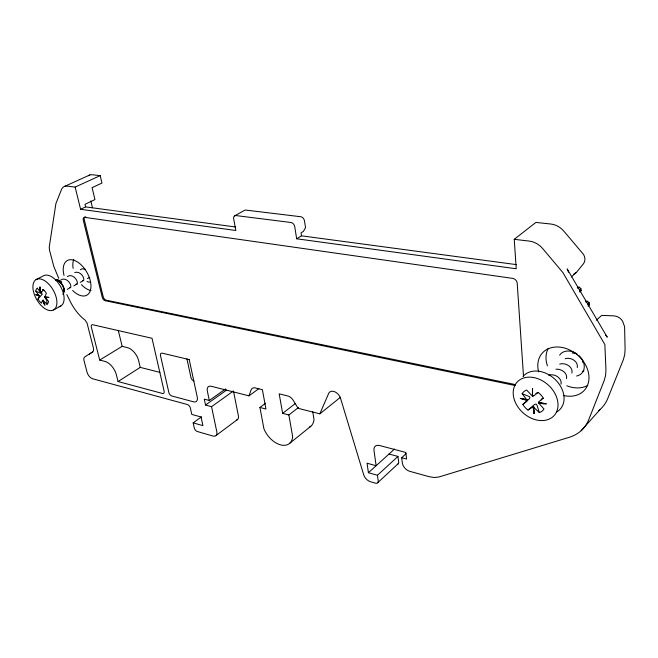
<?xml version="1.0" encoding="UTF-8"?>
<svg xmlns="http://www.w3.org/2000/svg" width="658" height="658" viewBox="0 0 658 658"><rect width="100%" height="100%" fill="white"/><g stroke="black" fill="none" stroke-linecap="round" stroke-linejoin="round"><path stroke-width="0.99" d="M541.263 399.899L541.444 399.102L543.319 398.172A13.399 10.043 41.9 0 0 538.096 392.456L535.883 393.435M538.096 392.456L533.671 395.935L532.552 396.182L532.544 388.664L532.38 396.141L526.68 390.079A13.399 10.043 41.9 0 0 522.148 393.706L527.181 400.237L527.617 399.801L526.762 401.38L522.88 404.423A13.399 10.043 41.9 0 0 528.012 410.057L533.679 406.438L534.049 413.487L533.07 406.85M533.679 406.438L533.243 406.891L539.33 412.55A13.399 10.043 41.9 0 0 543.969 409.005L538.483 402.828L543.418 403.88L546.395 403.815L538.474 402.663L538.918 401.676L543.319 398.172M561.035 384.182C562.327 377.873 554.135 373.275 548.64 375.175M566.53 378.564C567.813 372.905 561.027 368.579 555.944 369.237M571.934 373.028C573.291 366.769 565.156 362.204 559.728 364.137M577.263 367.567C578.653 361.349 570.544 356.792 565.156 358.742M582.511 362.188L582.791 361.028M41.544 302.828L42.474 300.55L43.461 300.04M225.604 388.927L209.31 400.475L207.319 390.967A6.909 4.195 54.9 0 1 211.152 386.254L248.979 395.853L251.126 389.881A7.172 4.524 53.8 0 1 255.263 387.932L262.386 389.692L265.955 409.013L259.926 407.45L263.924 428.786A19.271 12.083 52.2 0 0 280.456 444.833A19.271 12.083 52.2 0 0 292.662 436.673L288.87 414.968L298.485 407.475M288.87 414.968L282.644 413.356L279.181 393.838L287.727 395.952A7.345 4.729 52.7 0 1 293.262 400.377L298.14 408.33L319.837 413.833L328.655 393.459A7.797 5.215 51.4 0 1 334.832 391.798A7.797 5.215 51.4 0 1 340.688 398.797L363.718 474.821A7.592 4.927 48 0 0 370.528 481.738L375.554 483.202A3.808 2.468 47.7 0 0 378.235 480.957L377.445 475.273L397.95 456.43L389.001 454.028M40.442 288.64C39.151 282.192 40.13 298.905 42.984 289.388A9.393 5.075 60.1 0 1 46.381 293.361L44.736 296.906L48.988 297.441L44.769 297.029L48.544 301.38A9.393 5.075 60.1 0 1 47.014 304.267L43.041 300.336L43.963 303.749M41.322 303.017A9.393 5.075 60.1 0 1 37.967 299.086L42.351 294.036L35.787 291.124A9.393 5.075 60.1 0 1 37.284 288.204L37.58 288.294M571.292 276.96L576.507 272.313L583.358 263.874A9.344 7.888 43.5 0 0 583.588 254.514L563.898 231.205A18.482 15.595 46.8 0 0 550.779 224.016L535.916 222.42L514.235 239.306L516.226 268.76L296.659 238.788L294.743 226.689A4.08 2.887 59.8 0 0 290.951 222.486L235.942 215.569A3.932 2.665 61.1 0 0 233.68 218.859L235.811 230.481L80.597 209.285L75.135 187.078L67.1 186.124A14.007 8.135 63 0 0 61.433 189.66L55.905 203.585L49.243 247.104L49.465 250.015L53.8 266.457L58.743 278.367M580.06 291.856L581.195 290.515L580.858 288.574L579.246 287.184L577.296 287.159M588.318 305.921L589.461 304.605L589.132 302.68L587.52 301.282L585.562 301.241M581.137 430.702L600.112 409.49M522.88 404.423L529.312 398.822L529.994 397.514L529.155 396.503L522.139 393.706M67.256 289.372L70.825 287.291C71.442 282.669 65.15 276.804 60.832 280.004M538.474 402.663L538.91 402.211L538.483 402.828M73.795 285.86L77.34 283.795C78.006 279.189 71.706 273.341 67.412 276.541M80.268 282.389L83.78 280.341C84.38 275.941 79.149 270.874 74.741 272.502M532.38 396.141L532.824 395.705M532.552 396.182L532.996 395.738M596.337 320.199L601.757 315.379L613.799 315.865A9.442 7.707 37.4 0 1 622.69 321.343L624.598 326.746L625.1 349.332L624.689 354.876L623.225 360.025L607.729 398.526A48.98 37.893 40.4 0 1 598.657 410.724M588.013 305.986L589.461 304.605M587.676 304.062L589.132 302.68M586.056 302.664L587.52 301.282M378.037 482.413L398.452 463.471M514.235 239.306L529.32 241.108A19 15.702 47.5 0 1 542.702 248.584L562.919 272.609L604.858 344.545L605.952 369.821L605.582 375.463L604.143 380.694L588.762 419.656A50.279 38.032 41.3 0 1 569.285 437.299L439.264 476.885L434.543 477.519L429.361 476.737L409.72 471.317A7.904 5.297 46.7 0 1 402.342 462.985L401.676 457.738L406.085 453.666M579.723 291.872L581.195 290.515M579.385 289.931L580.858 288.574M577.765 288.541L579.246 287.184M377.445 475.273L368.414 472.707L394.537 449.027M573.776 274.041L576.507 272.313M289.536 443.459L310.815 426.277M319.837 413.833L340.581 397.193M282.644 413.356L295.5 403.428M45.418 298.971L46.529 298.814M259.926 407.45L265.585 403.206M80.366 269.722L82.102 268.785L85.211 269.237M216.186 435.407L237.703 419.368M248.979 395.853L258.759 388.705M209.31 400.475L204.284 399.143L205.526 405.04L211.555 406.66L216.803 431.755A6.736 3.989 53.8 0 1 213.028 436.065L197.326 431.508A3.323 1.941 54.2 0 1 194.283 427.971L193.164 422.855L201.504 416.859M211.555 406.66L233.467 390.975M205.526 405.04L226.656 390.029M528.012 410.057L534.493 404.506L535.949 404.028L536.944 405.032L539.33 412.55M118.053 381.533L162.436 393.459A3.298 1.916 55.9 0 0 164.13 391.222L152.023 338.286L92.778 324.756A3.241 1.818 58.7 0 0 91.339 327.141L99.695 360.058L104.877 361.382A12.708 7.057 57.2 0 1 116.392 374.846L118.053 381.533L140.236 367.386L159.919 372.362M89.356 354.136L92.762 351.989M99.695 360.058L122.158 346.347L127.331 347.589A12.469 7.148 57.3 0 1 138.673 360.781L140.236 367.386M296.659 238.788L301.52 235.827L516.522 264.639M234.569 215.873L244.48 210.404A3.899 2.673 61.2 0 1 245.853 210.091L300.722 216.729A4.038 2.895 60 0 1 304.481 220.891L305.526 227.66L303.371 231.419L301.051 232.825L301.52 235.827M53.619 309.926A17.511 9.5 60.1 0 0 47.697 283.063A17.511 9.5 60.1 0 0 33.394 291.206A17.511 9.5 60.1 0 0 53.619 309.926L60.775 306.011M44.316 304.506L44.95 305.238L44.25 302.647M87.448 278.531L89.809 277.265M44.736 296.906L45.246 296.635L44.769 297.029M35.82 294.685L39.62 295.549L35.853 294.809M37.284 288.196L40.122 291.905L41.396 292.127L40.878 292.399M40.796 292.382L39.858 288.928L39.974 286.896M36.001 279.65L43.28 275.899A17.412 9.541 60.1 0 1 61.079 287.414A17.412 9.541 60.1 0 1 59.105 306.62M80.597 209.285L85.63 206.892L235.687 227.002M75.135 187.078L100.197 175.628L101.941 183.072L92.087 187.637L94.941 199.588L84.997 204.309L85.63 206.892M64.706 186.329L89.759 175.003M83.434 280.686L82.431 280.621M76.994 284.141L75.999 284.067M70.488 287.636L69.501 287.554M63.456 291.231L64.394 290.236L63.168 286.707M56.21 279.79L57.624 279.708A8.077 4.466 60.2 0 1 61.778 282.455L58.093 280.374L55.724 280.16A8.085 4.466 60.2 0 1 62.823 286.024A8.085 4.466 60.2 0 1 62.814 294.365M572.189 353.033L575.577 353.223M100.197 175.628L92.153 174.765A13.719 8.209 63.4 0 0 88.394 175.711M55.724 280.16L58.521 281.015L62.403 284.536A6.736 3.726 60.2 0 1 63.793 291.856M515.05 384.527L106.185 300.18A3.348 1.933 59.5 0 1 103.199 296.717L84.298 219.756A3.487 2.04 62.2 0 1 85.803 216.869M515.222 385.53L105.231 300.714A3.348 1.933 59.5 0 1 102.245 297.251L83.295 220.241A3.487 2.04 62.2 0 1 84.8 217.362L512.73 278.392A4.647 3.751 47.5 0 1 517.204 283.22L523.513 376.368M523.957 399.019L525.791 399.406M523.052 398.987L525.8 399.571M538.918 402.375L543.598 403.379M527.181 400.237L521.259 398.764M527.19 400.401L520.215 398.312M401.676 457.738L406.611 459.062L405.789 452.457L379.452 445.482A7.756 5.157 48.2 0 0 373.983 450.302L376.121 465.741L367.057 463.216L368.414 472.707M43.634 290.54L44.333 290.688L43.009 289.405M193.164 422.855L202.919 425.636L201.068 416.991L191.774 414.408L190.384 408.067A3.348 1.966 54.9 0 0 187.324 404.514L92.63 378.761A6.251 3.413 57.4 0 1 87.037 372.189L84.035 360.691A5.659 3.101 57.8 0 1 84.8 356.875L92.449 352.046A6.366 3.52 58.2 0 0 93.337 347.712L87.045 323.062L85.186 320.207A33.032 18.761 59.7 0 1 70.439 301.841L66.845 294.62M44.407 304.531L42.951 300.311M39.077 295.697L35.787 291.124M534.049 413.487L533.243 406.891M118.284 330.39L122.158 346.347M90.837 200.961L92.49 207.829M186.93 358.832L190.96 377.528A3.257 1.966 55.7 0 0 193.937 380.974M233.664 391.962L238.369 415.741A6.605 4.03 53.8 0 1 236.337 420.149M312.739 411.735L314.014 419.516A18.86 12.165 52.1 0 1 309.334 427.256M397.95 456.43L398.674 462.031A3.718 2.484 47.4 0 1 397.465 464.301M47.014 304.267L46.652 299.234M39.11 295.82L37.967 299.086M533.572 407.401L533.893 412.377M605.524 334.971A9.648 7.748 38.4 0 1 607.227 337.192L567.147 268.908A9.549 7.929 44.3 0 1 568.405 272.256M538.647 371.86A28.072 21.763 40.6 0 1 559.029 347.054A28.072 21.763 40.6 0 1 588.902 375.652A28.072 21.763 40.6 0 1 563.314 395.466M587.791 385.391A27.776 21.722 40.2 0 1 566.809 385.777M547.407 365.823A27.776 21.722 40.2 0 1 548.303 348.337M578.67 355.295A14.344 11.219 40.2 0 1 584.238 367.732A14.344 11.219 40.2 0 1 576.597 376.031M559.604 355.156A14.344 11.219 40.2 0 1 574.771 352.68M575.586 353.107A14.344 11.219 40.2 0 1 577.165 354.111M583.942 370.635A14.27 11.211 40 0 1 582.305 371.457M64.023 275.463A19.888 11.26 60.4 0 1 75.407 260.823A19.888 11.26 60.4 0 1 90.886 287.776A19.888 11.26 60.4 0 1 72.66 290.499M90.533 282.101A10.199 5.84 60.5 0 1 87.029 281.418M90.993 290.622A19.732 11.309 60.5 0 1 81.427 284.634M73.161 268.439A19.732 11.309 60.5 0 1 73.77 259.351M523.052 376.434A24.757 18.745 41.6 0 1 556.257 380.571A24.757 18.745 41.6 0 1 556.726 411.966M189.216 359.589L162.213 353.165A3.38 2.007 56.9 0 0 160.486 355.575L168.851 392.481A3.323 1.941 55.7 0 0 171.878 396.001L193.633 401.841A6.769 4.022 55.2 0 0 197.301 397.3L189.216 359.589M514.556 400.418A24.955 18.761 41.8 0 0 552.81 416.859A24.955 18.761 41.8 0 0 539.437 379.312A24.955 18.761 41.8 0 0 514.556 400.418"/></g></svg>
